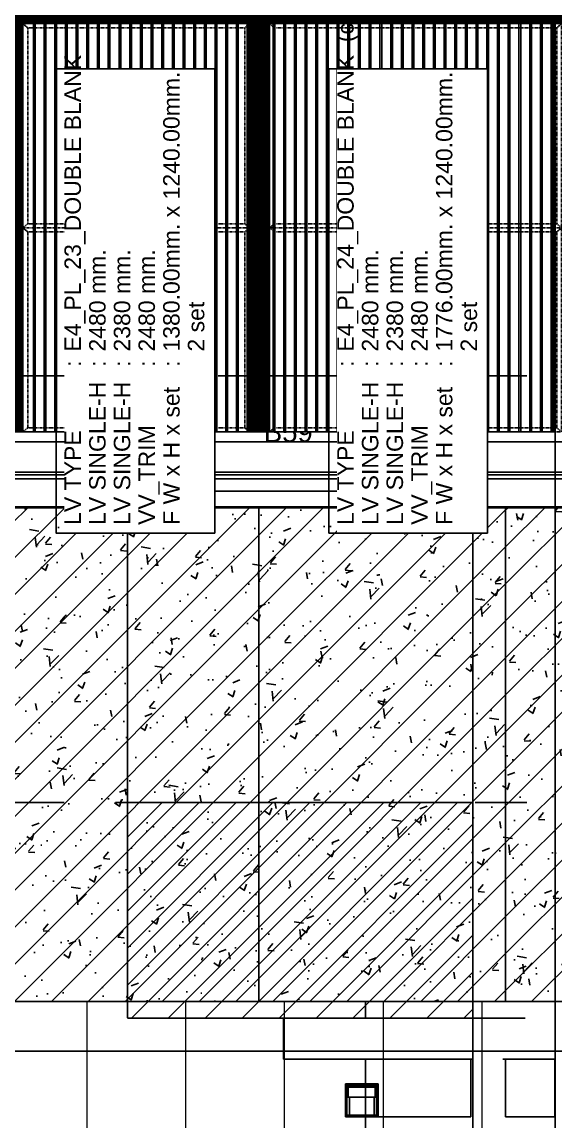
# Model space of a CAD drawing. Header units: millimetres. Extents: x -4391136 to -1798569, y -886572 to -291056.
# Drawn here: x -2358737 to -2355496, y -394265 to -387590 of the extents above; entities that cross this region are included whole.
import ezdxf
from ezdxf.enums import TextEntityAlignment as Align

# ---------------------------------------------------------------- set-up
doc = ezdxf.new("R2010")
doc.units = ezdxf.units.MM
doc.set_wipeout_variables(frame=1)
for name, pattern in [('ACM_Grid2', [9, 6, -1, 1, -1]), ('DPA_Hidden 100', [6, 4, -2]), ('HIDDEN', [0.375, 0.25, -0.125]), ('HIDDEN2', [4.7625, 3.175, -1.5875]), ('TA_GL_005.00000', [13.75, 5, -1.25, 1.25, -1.25, 5]), ('TA_HL_001.00000', [6.5, 3.55, -2.95]), ('Xref-E1-E4$0$E4_Ent2-CRD$0$Dash', [635, 317.5, -317.5])]:
    doc.linetypes.add(name, pattern=pattern)
for name, color, linetype in [('000 - 0_SYM_DWG_GRIDLINE_MAIN_COLOR_251', 7, 'Continuous'), ('000 - CONCRETE_COL_HATCH_', 7, 'Continuous'), ('000 - CONCRETE_EX_BUILDING_MAIN_COLOR_1', 7, 'Continuous'), ('000 - CONCRETE_EX_BUILDING_SUB_COLOR_251', 7, 'Continuous'), ('000 - CONCRETE_PRECAST_MAIN_COLOR_1', 7, 'Continuous'), ('010 - ASPG_EXTR_MAIN_COLOR_2', 7, 'Continuous'), ('010 - ASPG_EXTR_WIPEOUT_', 7, 'Continuous'), ('010 - ASPG_FRAMING_MAIN_COLOR_1', 7, 'Continuous'), ('010 - ASPG_FRAMING_SUB_COLOR_2', 7, 'Continuous'), ('_[-125x65x6x8', 7, 'Continuous'), ('_PLATE-SC', 7, 'Continuous'), ('_SC -100x100x6x8', 7, 'Continuous'), ('_SC-D1', 7, 'Continuous'), ('G-ANNO-HATCH-G251', 7, 'Continuous'), ('Xref-E1-E4$0$E4_Ent2-CRD$0$_Beam', 7, 'Continuous'), ('Xref-E1-E4$0$E4_Ent2-CRD$0$_Col', 7, 'Continuous'), ('Xref-E1-E4$0$E4_Ent2-CRD$0$A-230-M_FLOOR', 7, 'Continuous'), ('Xref-E1-E4$0$E4_Ent2-CRD$0$A-230-MH_FLOOR', 7, 'Xref-E1-E4$0$E4_Ent2-CRD$0$Dash'), ('Xref-E1-E4$0$E4_Ent2-CRD$0$S-280-M_STRUCT_FRAME', 7, 'Continuous')]:
    doc.layers.add(name, color=color, linetype=linetype)
for name, color, linetype, plot in [('000 - ESTIMATE_ASPG_MAIN_COLOR_6', 7, 'Continuous', False), ('000 - ESTIMATE_ASPG_TEXT_COLOR_1', 7, 'Continuous', False), ('000 - ESTIMATE_ASPG_WIPEOUT_', 7, 'Continuous', False), ('000_AREA_ASPG_AREA_HATCH_', 7, 'Continuous', False), ('000_AREA_ASPG_AREA_MAIN_COLOR_1', 7, 'Continuous', False)]:
    doc.layers.add(name, color=color, linetype=linetype, plot=plot)
doc.layers.add('ACM_Line_Grid Line _Existing__Lw2_', color=7, linetype='ACM_Grid2', lineweight=9)
doc.styles.add('_Arial', font='arial.ttf')
doc.styles.add('TA', font='', dxfattribs={"height": 4.5})
doc.styles.add('Xref-E1-E4$0$E4_Ent2-CRD$0$Arial', font='arial.ttf', dxfattribs={"height": 300})
doc.styles.get('TA').set_extended_font_data('Cordia New')
pattern_1 = [(45, (-116385128.08, -24397981.89), (-112.25320151, 112.25320151), [])]
pattern_2 = [(50, (-116385128.08, -24397981.9), (455.4616725, -39.8477138), [47.625, -523.875]), (355, (-116385128.1, -24397981.9), (-88.1085536, 477.6421131), [38.1, -419.1014604]), (100.4514447, (-116385090.12, -24397985.2), (367.3531177, 437.7943798), [40.475022, -445.2256115]), (46.1842, (-116385128.1, -24397854.9), (677.6976022, -105.1058198), [71.4375, -785.8125]), (96.6355576, (-116385071.6, -24397863.65), (593.510335, 618.5653115), [60.712558, -667.8390204]), (351.1841512, (-116385128.1, -24397854.9), (593.510335, 618.5653115), [57.1499177, -628.64933]), (21, (-116385064.58, -24397886.64), (379.0359782, -255.6629955), [47.625, -523.875]), (326, (-116385064.6, -24397886.64), (154.5050709, 460.4699153), [38.1, -419.1]), (71.451445, (-116385033, -24397907.94), (533.5410482, 204.8069222), [40.475022, -445.224844]), (37.5, (-116385128.08, -24397981.89), (7.72150813, 211.38759718), [0, -414.02, 0, -425.45, 0, -420.6875]), (7.5, (-116385128.08, -24397981.89), (167.04915628, 250.45143705), [0, -242.57, 0, -404.495, 0, -160.3375]), (327.5, (-116385269.68, -24397981.89), (338.97648792, -14.32185998), [0, -158.75, 0, -495.3, 0, -657.225]), (317.5, (-116385333.18, -24397981.9), (370.3229535, 63.5662276), [0, -206.375, 0, -328.93, 0, -466.725])]

# ---------------------------------------------------------------- blocks, each defined once
blk = doc.blocks.new('*U2084')
at = {"layer": '000 - 0_SYM_DWG_GRIDLINE_MAIN_COLOR_251', "color": 7, "linetype": 'ByBlock', "ltscale": 5}
blk.add_line((20, 0), (-494.69, 0), dxfattribs=at)
at = {"color": 7, "style": 'TA', "flags": 1}
blk.add_attdef('LOCATION', (6, -6), '', height=4.5, rotation=270, dxfattribs=at)
blk = doc.blocks.new('*U2085')
at = {"layer": '000 - 0_SYM_DWG_GRIDLINE_MAIN_COLOR_251', "color": 7, "linetype": 'ByBlock', "ltscale": 5}
blk.add_line((20, 0), (-494.69, 0), dxfattribs=at)
at = {"color": 7, "style": 'TA', "flags": 1}
blk.add_attdef('LOCATION', (6, -6), '', height=4.5, rotation=270, dxfattribs=at)
blk = doc.blocks.new('W-1-PP17-ENT2_REV00_20260527-170750_ELEVATION_4_DIMS')
at = {"layer": '000 - 0_SYM_DWG_GRIDLINE_MAIN_COLOR_251', "color": 7, "linetype": 'TA_GL_005.00000', "xscale": 50, "yscale": 50, "zscale": 50, "rotation": 180}
for name, p in [('*U2084', (-1000, 106090)), ('*U2085', (-1000, 103500)), ('*U2085', (-1000, 102290))]:
    blk.add_blockref(name, p, dxfattribs=at)
blk = doc.blocks.new('_SC-D1')
at = {"color": 7}
blk.add_line((3, -36), (-3, -36), dxfattribs=at)
for points in [[(-50, 0), (50, 0), (50, -6), (-50, -6)], [(-3, -6), (3, -6), (3, -106), (-3, -106)]]:
    blk.add_lwpolyline(points, close=True, dxfattribs=at)
blk = doc.blocks.new('_PL-01')
at = {"layer": 'G-ANNO-HATCH-G251'}
h = blk.add_hatch(dxfattribs=at)
h.set_pattern_fill('AR-CONC', scale=0.05)
h.set_pattern_definition([(50, (-178564.836, -85577.109), (9.10923345, -0.79695428), [0.9525, -10.4775]), (355, (-178564.836, -85577.109), (-1.76217107, 9.55284226), [0.762, -8.3820292]), (100.4514447, (-178564.077, -85577.176), (7.34706235, 8.7558876), [0.80950044, -8.90451223]), (46.1842, (-178564.836, -85574.569), (13.55395204, -2.1021164), [1.42875, -15.71625]), (96.6355576, (-178563.706, -85574.744), (11.8702067, 12.3713062), [1.2142512, -13.3567804]), (351.184151, (-178564.836, -85574.57), (11.8702067, 12.3713062), [1.1429984, -12.5729866]), (21, (-178563.566, -85575.204), (7.58071956, -5.1132599), [0.9525, -10.4775]), (326, (-178563.566, -85575.204), (3.0901014, 9.2093983), [0.762, -8.382]), (71.451445, (-178562.934, -85575.63), (10.67082096, 4.09613844), [0.80950044, -8.9044969]), (37.5, (-178564.8358, -85577.1093), (0.15443016, 4.227751944), [0, -8.2804, 0, -8.509, 0, -8.41375]), (7.5, (-178564.836, -85577.1093), (3.34098313, 5.00902874), [0, -4.8514, 0, -8.0899, 0, -3.20675]), (327.5, (-178567.668, -85577.1093), (6.77952976, -0.2864372), [0, -3.175, 0, -9.906, 0, -13.1445]), (317.5, (-178568.938, -85577.1093), (7.40645907, 1.27132455), [0, -4.1275, 0, -6.5786, 0, -9.3345])])
h.paths.add_polyline_path([(70, 0), (-70, 0), (-70, -10), (70, -10)])
h = blk.add_hatch(dxfattribs=at)
h.set_pattern_fill('ANSI32', scale=0.5, angle=90)
h.set_pattern_definition([(135, (-178371.5467, -85577.1093), (-3.36759605, -3.36759605), []), (135, (-178371.5467, -85574.8643), (-3.36759605, -3.36759605), [])])
h.paths.add_polyline_path([(70, -10), (-70, -10), (-70, -20), (70, -20)])
at = {"color": 7}
for points in [[(-70, 0), (70, 0), (70, -10), (-70, -10)], [(-70, -10), (70, -10), (70, -20), (-70, -20)]]:
    blk.add_lwpolyline(points, close=True, dxfattribs=at)
at = {"layer": 'ACM_Line_Grid Line _Existing__Lw2_', "color": 7, "lineweight": 20}
blk.add_line((0, 0), (0, -20), dxfattribs=at)
blk = doc.blocks.new('*U1485')
at = {"color": 7, "linetype": 'HIDDEN2', "ltscale": 0.5}
blk.add_line((-6944.3, -26.5), (-8944.3, -26.5), dxfattribs=at)
at = {"color": 7}
blk.add_lwpolyline([(-6944.3, 32.5), (-8944.3, 32.5), (-8944.3, -32.5), (-6944.3, -32.5)], close=True, dxfattribs=at)
blk = doc.blocks.new('*U1474')
at = {"color": 7, "linetype": 'HIDDEN2', "ltscale": 0.5}
blk.add_line((-6944.3, -26.5), (-8944.3, -26.5), dxfattribs=at)
at = {"color": 7}
blk.add_lwpolyline([(-6944.3, 32.5), (-8944.3, 32.5), (-8944.3, -32.5), (-6944.3, -32.5)], close=True, dxfattribs=at)
blk = doc.blocks.new('*U1473')
at = {"color": 7}
for p, q in [((-3, 1660.5), (-63, 1660.5)), ((-57.9, 1655.5), (-50, 1655.5)), ((-50, -194.5), (-50, 1655.5)), ((-50, 1655.5), (50, 1655.5)), ((-24.8, 1632.1), (-24.8, 1618.8)), ((-24.8, 1632.1), (-23.6, 1630.8)), ((-24.8, 1618.8), (-23.6, 1620.1)), ((-22.4, 1632.1), (-23.6, 1630.8)), ((-23.6, 1630.8), (-23.6, 1620.1)), ((-23.6, 1620.1), (-22.4, 1618.8)), ((-22.4, 1632.1), (-21.2, 1630.8)), ((-22.4, 1632.1), (-22.4, 1618.8)), ((-22.4, 1618.8), (-21.2, 1620.1)), ((-20, 1632.1), (-21.2, 1630.8)), ((-21.2, 1630.8), (-21.2, 1620.1)), ((-21.2, 1620.1), (-20, 1618.8)), ((-20, 1632.1), (-18.8, 1630.8)), ((-20, 1632.1), (-20, 1618.8)), ((-20, 1618.8), (-18.8, 1620.2)), ((-17.6, 1636.3), (-18.8, 1635.5)), ((-18.8, 1635.5), (-18.8, 1615.5)), ((-17.6, 1614.7), (-18.8, 1615.5)), ((-17.6, 1636.3), (-11, 1636.3)), ((-17.6, 1629.1), (-11, 1629.1)), ((-17.6, 1621.9), (-11, 1621.9)), ((-17.6, 1614.7), (-11, 1614.7)), ((-11, 1636.3), (-9.8, 1635.5)), ((-11, 1614.7), (-9.8, 1615.5)), ((-9.8, 1639), (-9.8, 1612)), ((-9.8, 1639), (-8, 1639)), ((-9.8, 1612), (-8, 1612)), ((-8, 1639), (-8, 1612)), ((-3, 1655.5), (-3, 1660.5)), ((4, 1612), (4, 1639)), ((5.8, 1639), (4, 1639)), ((5.8, 1612), (4, 1612)), ((5.8, 1612), (5.8, 1639)), ((7, 1636.3), (5.8, 1635.5)), ((7, 1614.7), (5.8, 1615.5)), ((13.6, 1636.3), (7, 1636.3)), ((13.6, 1629.1), (7, 1629.1)), ((13.6, 1621.9), (7, 1621.9)), ((13.6, 1614.7), (7, 1614.7)), ((13.6, 1636.3), (14.8, 1635.5)), ((13.6, 1614.7), (14.8, 1615.5)), ((14.8, 1615.5), (14.8, 1635.5)), ((22.6, 1636.3), (16, 1636.3)), ((22.6, 1629.1), (16, 1629.1)), ((22.6, 1621.9), (16, 1621.9)), ((22.6, 1614.7), (16, 1614.7)), ((22.6, 1636.3), (23.8, 1635.5)), ((22.6, 1614.7), (23.8, 1615.5)), ((23.8, 1615.5), (23.8, 1635.5)), ((25, 1632.1), (23.8, 1630.8)), ((25, 1618.8), (23.8, 1620.2)), ((26.2, 1630.8), (25, 1632.1)), ((25, 1618.8), (25, 1632.1)), ((25, 1618.8), (26.2, 1620.2)), ((27.4, 1632.1), (26.2, 1630.8)), ((26.2, 1620.2), (26.2, 1630.8)), ((27.4, 1618.8), (26.2, 1620.2)), ((28.6, 1630.8), (27.4, 1632.1)), ((27.4, 1618.8), (27.4, 1632.1)), ((27.4, 1618.8), (28.6, 1620.2)), ((29.8, 1632.1), (28.6, 1630.8)), ((28.6, 1630.8), (28.6, 1620.2)), ((29.8, 1618.8), (28.6, 1620.2)), ((29.8, 1618.8), (29.8, 1632.1)), ((50, 1655.5), (50, -194.5)), ((-3, -199.5), (-63, -199.5)), ((-57.9, -194.5), (-50, -194.5)), ((-50, -194.5), (50, -194.5)), ((-24.8, -171.2), (-24.8, -157.9)), ((-24.8, -157.9), (-23.6, -159.2)), ((-24.8, -171.2), (-23.6, -169.8)), ((-23.6, -159.2), (-22.4, -157.9)), ((-23.6, -169.8), (-23.6, -159.2)), ((-22.4, -171.2), (-23.6, -169.8)), ((-22.4, -157.9), (-21.2, -159.2)), ((-22.4, -171.2), (-22.4, -157.9)), ((-22.4, -171.2), (-21.2, -169.8)), ((-21.2, -159.2), (-20, -157.9)), ((-21.2, -169.8), (-21.2, -159.2)), ((-20, -171.2), (-21.2, -169.8)), ((-20, -157.9), (-18.8, -159.2)), ((-20, -171.2), (-20, -157.9)), ((-20, -171.2), (-18.8, -169.8)), ((-17.6, -153.7), (-18.8, -154.5)), ((-18.8, -174.5), (-18.8, -154.5)), ((-17.6, -175.3), (-18.8, -174.5)), ((-17.6, -153.7), (-11, -153.7)), ((-17.6, -160.9), (-11, -160.9)), ((-17.6, -168.1), (-11, -168.1)), ((-17.6, -175.3), (-11, -175.3)), ((-11, -153.7), (-9.8, -154.5)), ((-11, -175.3), (-9.8, -174.5)), ((-9.8, -178), (-9.8, -151)), ((-9.8, -151), (-8, -151)), ((-9.8, -178), (-8, -178)), ((-8, -178), (-8, -151)), ((-3, -194.5), (-3, -199.5)), ((4, -151), (4, -178)), ((5.8, -151), (4, -151)), ((5.8, -178), (4, -178)), ((5.8, -151), (5.8, -178)), ((7, -153.7), (5.8, -154.5)), ((7, -175.3), (5.8, -174.5)), ((13.6, -153.7), (7, -153.7)), ((13.6, -160.9), (7, -160.9)), ((13.6, -168.1), (7, -168.1)), ((13.6, -175.3), (7, -175.3)), ((13.6, -153.7), (14.8, -154.5)), ((13.6, -175.3), (14.8, -174.5)), ((14.8, -154.5), (14.8, -174.5)), ((22.6, -153.7), (16, -153.7)), ((22.6, -160.9), (16, -160.9)), ((22.6, -168.1), (16, -168.1)), ((22.6, -175.3), (16, -175.3)), ((22.6, -153.7), (23.8, -154.5)), ((22.6, -175.3), (23.8, -174.5)), ((23.8, -154.5), (23.8, -174.5)), ((25, -157.9), (23.8, -159.2)), ((25, -171.2), (23.8, -169.8)), ((25, -157.9), (26.2, -159.2)), ((25, -157.9), (25, -171.2)), ((26.2, -169.9), (25, -171.2)), ((27.4, -157.9), (26.2, -159.2)), ((26.2, -159.2), (26.2, -169.9)), ((27.4, -171.2), (26.2, -169.9)), ((27.4, -157.9), (28.6, -159.2)), ((27.4, -157.9), (27.4, -171.2)), ((28.6, -169.9), (27.4, -171.2)), ((29.8, -157.9), (28.6, -159.2)), ((28.6, -169.9), (28.6, -159.2)), ((29.8, -171.2), (28.6, -169.9)), ((29.8, -157.9), (29.8, -171.2))]:
    blk.add_line(p, q, dxfattribs=at)
at = {"color": 7, "linetype": 'HIDDEN'}
for p, q in [((-8, 1650.5), (-8, 1605.6)), ((-3, 1655.5), (-3, -194.5)), ((3, -194.5), (3, 1655.5)), ((-8, -189.5), (-8, -144.7))]:
    blk.add_line(p, q, dxfattribs=at)
at = {"color": 7}
for points in [[(-17.6, 1636.3, 0.325), (-17.6, 1629.1, 0.325), (-17.6, 1621.9, 0.325), (-17.6, 1614.7, 0.325)], [(-11, 1636.3, -0.325), (-11, 1629.1, -0.325), (-11, 1621.9, -0.325), (-11, 1614.7, -0.325)], [(7, 1614.7, -0.325), (7, 1621.9, -0.325), (7, 1629.1, -0.325), (7, 1636.3, -0.325)], [(13.6, 1614.7, 0.325), (13.6, 1621.9, 0.325), (13.6, 1629.1, 0.325), (13.6, 1636.3, 0.325)], [(22.6, 1614.7, 0.325), (22.6, 1621.9, 0.325), (22.6, 1629.1, 0.325), (22.6, 1636.3, 0.325)], [(-17.6, -175.3, -0.325), (-17.6, -168.1, -0.325), (-17.6, -160.9, -0.325), (-17.6, -153.7, -0.325)], [(-11, -175.3, 0.325), (-11, -168.1, 0.325), (-11, -160.9, 0.325), (-11, -153.7, 0.325)], [(7, -153.7, 0.325), (7, -160.9, 0.325), (7, -168.1, 0.325), (7, -175.3, 0.325)], [(13.6, -153.7, -0.325), (13.6, -160.9, -0.325), (13.6, -168.1, -0.325), (13.6, -175.3, -0.325)], [(22.6, -153.7, -0.325), (22.6, -160.9, -0.325), (22.6, -168.1, -0.325), (22.6, -175.3, -0.325)]]:
    blk.add_lwpolyline(points, format="xyb", dxfattribs=at)
for points in [[(16, 1636.3, 0.325), (16, 1629.1, 0.325), (16, 1621.9, 0.325), (16, 1614.7), (14.8, 1615.5), (14.8, 1635.5)], [(16, -175.3, -0.325), (16, -168.1, -0.325), (16, -160.9, -0.325), (16, -153.7), (14.8, -154.5), (14.8, -174.5)]]:
    blk.add_lwpolyline(points, format="xyb", close=True, dxfattribs=at)
for centre, radius, start, end in [((-57.2, 1661.4), 5.91, 188.47924, 263.15021), ((-18.3, 1625.5), 9.29, 134.32225, 225.67775), ((71.5, 1621.4), 47.7, 178.49035, 181.50965), ((23.3, 1625.5), 9.29, 314.32225, 45.67775), ((-57.2, -200.4), 5.91, 96.84979, 171.52076), ((-18.3, -164.5), 9.29, 134.32225, 225.67775), ((71.5, -160.5), 47.7, 178.49035, 181.50965), ((23.3, -164.5), 9.29, 314.32225, 45.67775)]:
    blk.add_arc(centre, radius, start, end, dxfattribs=at)
at = {"color": 7, "linetype": 'HIDDEN'}
for centre, radius, start, end in [((-13, 1650.5), 5, 0, 90), ((-2.1, 1606.3), 5.91, 186.84979, 261.52076), ((-13, -189.5), 5, 270, 0), ((-2.1, -145.4), 5.91, 98.47924, 173.15021)]:
    blk.add_arc(centre, radius, start, end, dxfattribs=at)
at = {"layer": 'Defpoints', "color": 7}
blk.add_line((0, 1660.5), (0, -199.5), dxfattribs=at)
blk = doc.blocks.new('*U1486')
at = {"color": 7}
for p, q in [((-3, 1660.5), (-63, 1660.5)), ((-57.9, 1655.5), (-50, 1655.5)), ((-50, -194.5), (-50, 1655.5)), ((-50, 1655.5), (50, 1655.5)), ((-24.8, 1632.1), (-24.8, 1618.8)), ((-24.8, 1632.1), (-23.6, 1630.8)), ((-24.8, 1618.8), (-23.6, 1620.1)), ((-22.4, 1632.1), (-23.6, 1630.8)), ((-23.6, 1630.8), (-23.6, 1620.1)), ((-23.6, 1620.1), (-22.4, 1618.8)), ((-22.4, 1632.1), (-21.2, 1630.8)), ((-22.4, 1632.1), (-22.4, 1618.8)), ((-22.4, 1618.8), (-21.2, 1620.1)), ((-20, 1632.1), (-21.2, 1630.8)), ((-21.2, 1630.8), (-21.2, 1620.1)), ((-21.2, 1620.1), (-20, 1618.8)), ((-20, 1632.1), (-18.8, 1630.8)), ((-20, 1632.1), (-20, 1618.8)), ((-20, 1618.8), (-18.8, 1620.2)), ((-17.6, 1636.3), (-18.8, 1635.5)), ((-18.8, 1635.5), (-18.8, 1615.5)), ((-17.6, 1614.7), (-18.8, 1615.5)), ((-17.6, 1636.3), (-11, 1636.3)), ((-17.6, 1629.1), (-11, 1629.1)), ((-17.6, 1621.9), (-11, 1621.9)), ((-17.6, 1614.7), (-11, 1614.7)), ((-11, 1636.3), (-9.8, 1635.5)), ((-11, 1614.7), (-9.8, 1615.5)), ((-9.8, 1639), (-9.8, 1612)), ((-9.8, 1639), (-8, 1639)), ((-9.8, 1612), (-8, 1612)), ((-8, 1639), (-8, 1612)), ((-3, 1655.5), (-3, 1660.5)), ((4, 1612), (4, 1639)), ((5.8, 1639), (4, 1639)), ((5.8, 1612), (4, 1612)), ((5.8, 1612), (5.8, 1639)), ((7, 1636.3), (5.8, 1635.5)), ((7, 1614.7), (5.8, 1615.5)), ((13.6, 1636.3), (7, 1636.3)), ((13.6, 1629.1), (7, 1629.1)), ((13.6, 1621.9), (7, 1621.9)), ((13.6, 1614.7), (7, 1614.7)), ((13.6, 1636.3), (14.8, 1635.5)), ((13.6, 1614.7), (14.8, 1615.5)), ((14.8, 1615.5), (14.8, 1635.5)), ((22.6, 1636.3), (16, 1636.3)), ((22.6, 1629.1), (16, 1629.1)), ((22.6, 1621.9), (16, 1621.9)), ((22.6, 1614.7), (16, 1614.7)), ((22.6, 1636.3), (23.8, 1635.5)), ((22.6, 1614.7), (23.8, 1615.5)), ((23.8, 1615.5), (23.8, 1635.5)), ((25, 1632.1), (23.8, 1630.8)), ((25, 1618.8), (23.8, 1620.2)), ((26.2, 1630.8), (25, 1632.1)), ((25, 1618.8), (25, 1632.1)), ((25, 1618.8), (26.2, 1620.2)), ((27.4, 1632.1), (26.2, 1630.8)), ((26.2, 1620.2), (26.2, 1630.8)), ((27.4, 1618.8), (26.2, 1620.2)), ((28.6, 1630.8), (27.4, 1632.1)), ((27.4, 1618.8), (27.4, 1632.1)), ((27.4, 1618.8), (28.6, 1620.2)), ((29.8, 1632.1), (28.6, 1630.8)), ((28.6, 1630.8), (28.6, 1620.2)), ((29.8, 1618.8), (28.6, 1620.2)), ((29.8, 1618.8), (29.8, 1632.1)), ((50, 1655.5), (50, -194.5)), ((-3, -199.5), (-63, -199.5)), ((-57.9, -194.5), (-50, -194.5)), ((-50, -194.5), (50, -194.5)), ((-24.8, -171.2), (-24.8, -157.9)), ((-24.8, -157.9), (-23.6, -159.2)), ((-24.8, -171.2), (-23.6, -169.8)), ((-23.6, -159.2), (-22.4, -157.9)), ((-23.6, -169.8), (-23.6, -159.2)), ((-22.4, -171.2), (-23.6, -169.8)), ((-22.4, -157.9), (-21.2, -159.2)), ((-22.4, -171.2), (-22.4, -157.9)), ((-22.4, -171.2), (-21.2, -169.8)), ((-21.2, -159.2), (-20, -157.9)), ((-21.2, -169.8), (-21.2, -159.2)), ((-20, -171.2), (-21.2, -169.8)), ((-20, -157.9), (-18.8, -159.2)), ((-20, -171.2), (-20, -157.9)), ((-20, -171.2), (-18.8, -169.8)), ((-17.6, -153.7), (-18.8, -154.5)), ((-18.8, -174.5), (-18.8, -154.5)), ((-17.6, -175.3), (-18.8, -174.5)), ((-17.6, -153.7), (-11, -153.7)), ((-17.6, -160.9), (-11, -160.9)), ((-17.6, -168.1), (-11, -168.1)), ((-17.6, -175.3), (-11, -175.3)), ((-11, -153.7), (-9.8, -154.5)), ((-11, -175.3), (-9.8, -174.5)), ((-9.8, -178), (-9.8, -151)), ((-9.8, -151), (-8, -151)), ((-9.8, -178), (-8, -178)), ((-8, -178), (-8, -151)), ((-3, -194.5), (-3, -199.5)), ((4, -151), (4, -178)), ((5.8, -151), (4, -151)), ((5.8, -178), (4, -178)), ((5.8, -151), (5.8, -178)), ((7, -153.7), (5.8, -154.5)), ((7, -175.3), (5.8, -174.5)), ((13.6, -153.7), (7, -153.7)), ((13.6, -160.9), (7, -160.9)), ((13.6, -168.1), (7, -168.1)), ((13.6, -175.3), (7, -175.3)), ((13.6, -153.7), (14.8, -154.5)), ((13.6, -175.3), (14.8, -174.5)), ((14.8, -154.5), (14.8, -174.5)), ((22.6, -153.7), (16, -153.7)), ((22.6, -160.9), (16, -160.9)), ((22.6, -168.1), (16, -168.1)), ((22.6, -175.3), (16, -175.3)), ((22.6, -153.7), (23.8, -154.5)), ((22.6, -175.3), (23.8, -174.5)), ((23.8, -154.5), (23.8, -174.5)), ((25, -157.9), (23.8, -159.2)), ((25, -171.2), (23.8, -169.8)), ((25, -157.9), (26.2, -159.2)), ((25, -157.9), (25, -171.2)), ((26.2, -169.9), (25, -171.2)), ((27.4, -157.9), (26.2, -159.2)), ((26.2, -159.2), (26.2, -169.9)), ((27.4, -171.2), (26.2, -169.9)), ((27.4, -157.9), (28.6, -159.2)), ((27.4, -157.9), (27.4, -171.2)), ((28.6, -169.9), (27.4, -171.2)), ((29.8, -157.9), (28.6, -159.2)), ((28.6, -169.9), (28.6, -159.2)), ((29.8, -171.2), (28.6, -169.9)), ((29.8, -157.9), (29.8, -171.2))]:
    blk.add_line(p, q, dxfattribs=at)
at = {"color": 7, "linetype": 'HIDDEN'}
for p, q in [((-8, 1650.5), (-8, 1605.6)), ((-3, 1655.5), (-3, -194.5)), ((3, -194.5), (3, 1655.5)), ((-8, -189.5), (-8, -144.7))]:
    blk.add_line(p, q, dxfattribs=at)
at = {"color": 7}
for points in [[(-17.6, 1636.3, 0.325), (-17.6, 1629.1, 0.325), (-17.6, 1621.9, 0.325), (-17.6, 1614.7, 0.325)], [(-11, 1636.3, -0.325), (-11, 1629.1, -0.325), (-11, 1621.9, -0.325), (-11, 1614.7, -0.325)], [(7, 1614.7, -0.325), (7, 1621.9, -0.325), (7, 1629.1, -0.325), (7, 1636.3, -0.325)], [(13.6, 1614.7, 0.325), (13.6, 1621.9, 0.325), (13.6, 1629.1, 0.325), (13.6, 1636.3, 0.325)], [(22.6, 1614.7, 0.325), (22.6, 1621.9, 0.325), (22.6, 1629.1, 0.325), (22.6, 1636.3, 0.325)], [(-17.6, -175.3, -0.325), (-17.6, -168.1, -0.325), (-17.6, -160.9, -0.325), (-17.6, -153.7, -0.325)], [(-11, -175.3, 0.325), (-11, -168.1, 0.325), (-11, -160.9, 0.325), (-11, -153.7, 0.325)], [(7, -153.7, 0.325), (7, -160.9, 0.325), (7, -168.1, 0.325), (7, -175.3, 0.325)], [(13.6, -153.7, -0.325), (13.6, -160.9, -0.325), (13.6, -168.1, -0.325), (13.6, -175.3, -0.325)], [(22.6, -153.7, -0.325), (22.6, -160.9, -0.325), (22.6, -168.1, -0.325), (22.6, -175.3, -0.325)]]:
    blk.add_lwpolyline(points, format="xyb", dxfattribs=at)
for points in [[(16, 1636.3, 0.325), (16, 1629.1, 0.325), (16, 1621.9, 0.325), (16, 1614.7), (14.8, 1615.5), (14.8, 1635.5)], [(16, -175.3, -0.325), (16, -168.1, -0.325), (16, -160.9, -0.325), (16, -153.7), (14.8, -154.5), (14.8, -174.5)]]:
    blk.add_lwpolyline(points, format="xyb", close=True, dxfattribs=at)
for centre, radius, start, end in [((-57.2, 1661.4), 5.91, 188.47924, 263.15021), ((-18.3, 1625.5), 9.29, 134.32225, 225.67775), ((71.5, 1621.4), 47.7, 178.49035, 181.50965), ((23.3, 1625.5), 9.29, 314.32225, 45.67775), ((-57.2, -200.4), 5.91, 96.84979, 171.52076), ((-18.3, -164.5), 9.29, 134.32225, 225.67775), ((71.5, -160.5), 47.7, 178.49035, 181.50965), ((23.3, -164.5), 9.29, 314.32225, 45.67775)]:
    blk.add_arc(centre, radius, start, end, dxfattribs=at)
at = {"color": 7, "linetype": 'HIDDEN'}
for centre, radius, start, end in [((-13, 1650.5), 5, 0, 90), ((-2.1, 1606.3), 5.91, 186.84979, 261.52076), ((-13, -189.5), 5, 270, 0), ((-2.1, -145.4), 5.91, 98.47924, 173.15021)]:
    blk.add_arc(centre, radius, start, end, dxfattribs=at)
at = {"layer": 'Defpoints', "color": 7}
blk.add_line((0, 1660.5), (0, -199.5), dxfattribs=at)
blk = doc.blocks.new('W-1-PP17-ENT2_REV00_20260527-170750_ELEVATION_4_ST')
at = {"layer": '000 - CONCRETE_EX_BUILDING_SUB_COLOR_251', "lineweight": -3}
h = blk.add_hatch(dxfattribs=at)
h.set_pattern_fill('ANSI31', scale=50, style=0)
h.paths.add_polyline_path([(17135, 102190), (19235, 102190), (19235, 103500), (17135, 103500)])
at = {"layer": '000 - CONCRETE_EX_BUILDING_MAIN_COLOR_1', "color": 7, "linetype": 'HIDDEN2', "lineweight": -3}
for p, q in [((19235, 103500), (17135, 103500)), ((17135, 103500), (17135, 102190)), ((19235, 102190), (19235, 103500)), ((18583.4, 102290), (-970, 102290)), ((18583.4, 102190), (18583.4, 102290)), ((17135, 102190), (19235, 102190)), ((18083.4, 101940), (18083.4, 102190)), ((18583.4, 100790), (18583.4, 101940))]:
    blk.add_line(p, q, dxfattribs=at)
at = {"layer": 'Defpoints', "color": 7}
blk.add_line((16434.5, 102290), (20934.5, 102290), dxfattribs=at)
for points in [[(20934.5, 105290), (16434.5, 105290), (16434.5, 102290)], [(17934.5, 102290), (17934.5, 105290)], [(19434.5, 102290), (19434.5, 105290)]]:
    blk.add_lwpolyline(points, dxfattribs=at)
at = {"layer": 'Xref-E1-E4$0$E4_Ent2-CRD$0$_Beam', "color": 7, "linetype": 'HIDDEN2', "lineweight": -3}
for p, q in [((17135, 107990), (19235, 107990)), ((17135, 106090), (19235, 106090)), ((17135, 105390), (19235, 105390))]:
    blk.add_line(p, q, dxfattribs=at)
at = {"layer": 'Xref-E1-E4$0$E4_Ent2-CRD$0$_Col', "color": 7, "linetype": 'HIDDEN2', "lineweight": -3}
blk.add_lwpolyline([(17135, 102290), (16435, 102290), (16435, 114090), (17135, 114090)], close=True, dxfattribs=at)
blk.add_lwpolyline([(19235, 100790), (19235, 114090), (19735, 114090), (19735, 100790)], dxfattribs=at)
at = {"layer": 'Xref-E1-E4$0$E4_Ent2-CRD$0$A-230-M_FLOOR', "color": 7, "lineweight": -3}
for p, q in [((19235, 101940), (19235, 102190)), ((19235, 102190), (19235, 102190)), ((19235, 101940), (18083.4, 101940))]:
    blk.add_line(p, q, dxfattribs=at)
at = {"layer": 'Xref-E1-E4$0$E4_Ent2-CRD$0$A-230-MH_FLOOR', "color": 7, "lineweight": -3}
for p, q in [((19235, 102190), (19735, 102190)), ((19735, 101940), (19235, 101940))]:
    blk.add_line(p, q, dxfattribs=at)
at = {"layer": 'Xref-E1-E4$0$E4_Ent2-CRD$0$S-280-M_STRUCT_FRAME', "color": 7, "lineweight": -3}
for p, q in [((19222.3, 101940), (18583.4, 101940)), ((18583.4, 101940), (18583.4, 101590)), ((19222.3, 101940), (19222.3, 101590)), ((19725, 101940), (19434.5, 101940)), ((19434.5, 101940), (19434.5, 101590)), ((19734.5, 101940), (19725, 101940)), ((19734.5, 101590), (19734.5, 101940)), ((18583.4, 101590), (19222.3, 101590)), ((19434.5, 101590), (19734.5, 101590))]:
    blk.add_line(p, q, dxfattribs=at)
at = {"layer": '_[-125x65x6x8', "color": 7}
for name, p in [('*U1485', (26129.3, 107590)), ('*U1474', (26129.3, 106390))]:
    blk.add_blockref(name, p, dxfattribs=at)
at = {"layer": '_PLATE-SC', "color": 7}
for p in [(17435, 107990), (18935, 107990)]:
    blk.add_blockref('_PL-01', p, dxfattribs=at)
at = {"layer": '_PLATE-SC', "color": 7, "xscale": -1, "rotation": 180}
for p in [(17435, 106090), (18935, 106090)]:
    blk.add_blockref('_PL-01', p, dxfattribs=at)
at = {"layer": '_SC -100x100x6x8', "color": 7}
for name, p in [('*U1473', (17435, 106309.5)), ('*U1486', (18935, 106309.5))]:
    blk.add_blockref(name, p, dxfattribs=at)
at = {"layer": '_SC-D1', "color": 7}
for p in [(17435, 107557.5), (18935, 107557.5), (17435, 106357.5), (18935, 106357.5)]:
    blk.add_blockref('_SC-D1', p, dxfattribs=at)
at = {"layer": 'Defpoints', "color": 7, "lineweight": -3, "style": 'Xref-E1-E4$0$E4_Ent2-CRD$0$Arial'}
blk.add_text('B59', height=120, dxfattribs=at).set_placement((18113.2, 105748.8), align=Align.MIDDLE_CENTER)
blk = doc.blocks.new('DPA_LIGHTING_WALL MOUNT_WLL711 1 - 10W LED_use_-V132-ENTRANCE 2 - ENLARGE ELEVATION 4')
at = {"layer": '000 - CONCRETE_EX_BUILDING_MAIN_COLOR_1', "color": 7}
for p, q in [((497308.9, 101790), (497108.9, 101790)), ((497108.9, 101790), (497108.9, 101590)), ((497109.9, 101789), (497126.1, 101771)), ((497109.9, 101789), (497307.9, 101789)), ((497109.9, 101591), (497109.9, 101789)), ((497118.9, 101780), (497298.9, 101780)), ((497118.9, 101780), (497118.9, 101600)), ((497291.1, 101771), (497126.1, 101771)), ((497126.1, 101771), (497126.1, 101709.4)), ((497291.1, 101771), (497307.9, 101789)), ((497291.1, 101709.4), (497291.1, 101771)), ((497298.9, 101600), (497298.9, 101780)), ((497307.9, 101789), (497307.9, 101591)), ((497308.9, 101590), (497308.9, 101790)), ((497118.9, 101709.4), (497298.9, 101709.4)), ((497134.6, 101709.4), (497134.6, 101600)), ((497284.4, 101600), (497284.4, 101709.4)), ((497108.9, 101590), (497118.9, 101600)), ((497118.9, 101600), (497298.9, 101600)), ((497308.9, 101590), (497298.9, 101600)), ((497108.9, 101590), (497308.9, 101590)), ((497307.9, 101591), (497109.9, 101591))]:
    blk.add_line(p, q, dxfattribs=at)
blk = doc.blocks.new('W-1-PP17-ENT2_REV00_20260527-170750_ELEVATION_4_EX')
at = {"layer": '000 - CONCRETE_EX_BUILDING_MAIN_COLOR_1', "lineweight": 9}
h = blk.add_hatch(dxfattribs=at)
h.set_pattern_fill('FP_4', style=0, pattern_type=2)
h.set_pattern_definition([(90, (22460, 102290), (-600, 4e-14), [])])
h.paths.add_polyline_path([(-970, 101990), (22325, 101990), (22325, 102290), (-970, 102290), (-970, 102190)])
h = blk.add_hatch(dxfattribs=at)
h.set_pattern_fill('FP_1', style=0, pattern_type=2)
h.set_pattern_definition([(90, (22460, 100750), (-600, 4e-14), [])])
h.paths.add_polyline_path([(13740.5, 101090), (14583.7, 101090), (14583.7, 101095), (15179.6, 101095), (15179.6, 101090), (15183.2, 101090), (15183.2, 101095), (15779.1, 101095), (15779.4, 101090), (15782.6, 101090), (15782.6, 101095), (16378.5, 101095), (16378.5, 101090), (16382, 101090), (16382, 101095), (16977.9, 101095), (16977.9, 101090), (16981.4, 101090), (16981.4, 101095), (17577.3, 101095), (17577.3, 101090), (17580.8, 101090), (17580.8, 101095), (18176.7, 101095), (18176.7, 101090), (18180.3, 101090), (18180.3, 101095), (18776.2, 101095), (18776.2, 101090), (18779.7, 101090), (18779.7, 101095), (19375.6, 101095), (19375.6, 101090), (19379.1, 101090), (19379.1, 101095), (19975, 101095), (19975, 101090), (19978.5, 101090), (19978.5, 101095), (20574.4, 101095), (20574.4, 101090), (20578, 101090), (20578, 101095), (21173.9, 101095), (21173.9, 101090), (21177.4, 101090), (21177.4, 101095), (21773.3, 101095), (21773.3, 101090), (21776.8, 101090), (21776.8, 101095), (22325, 101095), (22325, 101340), (-1120, 101340), (-1120, 101245), (-1012.9, 101245), (-1012.9, 101240), (-1011.5, 101240), (-1011.5, 101245), (-413.2, 101245), (-413.2, 101240), (-411.7, 101240), (-411.7, 101245), (186.6, 101245), (186.6, 101240), (200, 101240), (13463, 101090), (13706.8, 101090)])
h.paths.add_polyline_path([(10171.2, 101350), (22325, 101350), (22325, 101990), (-1120, 101990), (-1120, 101350), (10049.3, 101350)])
at = {"layer": '000 - CONCRETE_EX_BUILDING_MAIN_COLOR_1', "color": 7}
for p, q in [((10434.5, 105690), (23159.2, 105690)), ((19861.8, 105690), (11934.5, 105690)), ((11934.5, 105690), (23134.5, 105690)), ((23159.2, 105506.4), (10434.5, 105506.4)), ((23584.5, 105490), (10434.5, 105490)), ((23334.5, 105465), (10434.5, 105465)), ((23584.5, 105465), (10434.5, 105465)), ((23384.5, 105296), (10434.5, 105296)), ((23334.5, 105296), (10434.5, 105296)), ((23084.5, 105290), (10434.5, 105290)), ((23384.5, 105290), (10434.5, 105290)), ((22325, 102290), (-970, 102290)), ((13384.7, 102290), (20374.5, 102290)), ((22325, 101990), (-1120, 101990)), ((-970, 101990), (22325, 101990)), ((-970, 101990), (22325, 101990))]:
    blk.add_line(p, q, dxfattribs=at)
at = {"layer": '000 - CONCRETE_EX_BUILDING_MAIN_COLOR_1', "color": 7, "linetype": 'DPA_Hidden 100'}
blk.add_line((10434.5, 105690), (19734.5, 105690), dxfattribs=at)
at = {"layer": '000 - CONCRETE_EX_BUILDING_MAIN_COLOR_1', "color": 7}
blk.add_blockref('DPA_LIGHTING_WALL MOUNT_WLL711 1 - 10W LED_use_-V132-ENTRANCE 2 - ENLARGE ELEVATION 4', (-478648.9, 0), dxfattribs=at)
blk = doc.blocks.new('W-1-PP17-ENT2_REV00_20260527-170750_ELEVATION_4_PRECAST')
at = {"layer": '000 - CONCRETE_COL_HATCH_'}
h = blk.add_hatch(dxfattribs=at)
h.set_pattern_fill('ANSI31')
h.set_pattern_definition(pattern_1)
h.paths.add_polyline_path([(19104.5, 3000), (17604.5, 3000), (17604.5, 0), (19104.5, 0)])
h = blk.add_hatch(dxfattribs=at)
h.set_pattern_fill('AR-CONC', scale=0.05)
h.set_pattern_definition(pattern_2)
h.paths.add_polyline_path([(19104.5, 3000), (17604.5, 3000), (17604.5, 0), (19104.5, 0)])
h = blk.add_hatch(dxfattribs=at)
h.set_pattern_fill('ANSI31')
h.set_pattern_definition(pattern_1)
h.paths.add_polyline_path([(20604.5, 3000), (19104.5, 3000), (19104.5, 0), (20604.5, 0)])
h = blk.add_hatch(dxfattribs=at)
h.set_pattern_fill('AR-CONC', scale=0.05)
h.set_pattern_definition(pattern_2)
h.paths.add_polyline_path([(20604.5, 3000), (19104.5, 3000), (19104.5, 0), (20604.5, 0)])
h = blk.add_hatch(dxfattribs=at)
h.set_pattern_fill('ANSI31')
h.set_pattern_definition(pattern_1)
h.paths.add_polyline_path([(22104.5, 3000), (20604.5, 3000), (20604.5, 0), (22104.5, 0)])
h = blk.add_hatch(dxfattribs=at)
h.set_pattern_fill('AR-CONC', scale=0.05)
h.set_pattern_definition(pattern_2)
h.paths.add_polyline_path([(22104.5, 3000), (20604.5, 3000), (20604.5, 0), (22104.5, 0)])
at = {"layer": '000 - CONCRETE_PRECAST_MAIN_COLOR_1', "color": 7}
for points in [[(19104.5, 3000), (17604.5, 3000), (17604.5, 0), (19104.5, 0)], [(20604.5, 3000), (19104.5, 3000), (19104.5, 0), (20604.5, 0)], [(22104.5, 3000), (20604.5, 3000), (20604.5, 0), (22104.5, 0)]]:
    blk.add_lwpolyline(points, close=True, dxfattribs=at)
blk = doc.blocks.new('*U2039')
at = {"color": 7}
blk.add_wipeout([(50, 0), (1788, 0), (1788, 2480), (50, 2480)], dxfattribs=at).dxf.layer = '010 - ASPG_EXTR_WIPEOUT_'
at = {"layer": '010 - ASPG_EXTR_MAIN_COLOR_2', "color": 7}
for points in [[(146.6, 0), (156.8, 0), (156.8, 2480), (146.6, 2480)], [(211.6, 0), (221.8, 0), (221.8, 2480), (211.6, 2480)], [(276.6, 0), (286.8, 0), (286.8, 2480), (276.6, 2480)], [(341.6, 0), (351.8, 0), (351.8, 2480), (341.6, 2480)], [(406.6, 0), (416.8, 0), (416.8, 2480), (406.6, 2480)], [(471.6, 0), (481.8, 0), (481.8, 2480), (471.6, 2480)], [(536.6, 0), (546.8, 0), (546.8, 2480), (536.6, 2480)], [(601.6, 0), (611.8, 0), (611.8, 2480), (601.6, 2480)], [(666.6, 0), (676.8, 0), (676.8, 2480), (666.6, 2480)], [(731.6, 0), (741.8, 0), (741.8, 2480), (731.6, 2480)], [(796.6, 0), (806.8, 0), (806.8, 2480), (796.6, 2480)], [(861.6, 0), (871.8, 0), (871.8, 2480), (861.6, 2480)], [(926.6, 0), (936.8, 0), (936.8, 2480), (926.6, 2480)], [(991.6, 0), (1001.8, 0), (1001.8, 2480), (991.6, 2480)], [(1056.6, 0), (1066.8, 0), (1066.8, 2480), (1056.6, 2480)], [(1121.6, 0), (1131.8, 0), (1131.8, 2480), (1121.6, 2480)], [(1186.6, 0), (1196.8, 0), (1196.8, 2480), (1186.6, 2480)], [(1251.6, 0), (1261.8, 0), (1261.8, 2480), (1251.6, 2480)], [(1316.6, 0), (1326.8, 0), (1326.8, 2480), (1316.6, 2480)], [(1381.6, 0), (1391.8, 0), (1391.8, 2480), (1381.6, 2480)], [(1446.6, 0), (1456.8, 0), (1456.8, 2480), (1446.6, 2480)], [(1511.6, 0), (1521.8, 0), (1521.8, 2480), (1511.6, 2480)], [(1576.6, 0), (1586.8, 0), (1586.8, 2480), (1576.6, 2480)], [(1641.6, 0), (1651.8, 0), (1651.8, 2480), (1641.6, 2480)], [(1706.6, 0), (1716.8, 0), (1716.8, 2480), (1706.6, 2480)], [(1771.6, 0), (1781.8, 0), (1781.8, 2480), (1771.6, 2480)]]:
    blk.add_lwpolyline(points, close=True, dxfattribs=at)
at = {"layer": '010 - ASPG_FRAMING_SUB_COLOR_2', "color": 7}
blk.add_lwpolyline([(50, 0), (1788, 0), (1788, 2480), (50, 2480)], close=True, dxfattribs=at)
at = {"color": 7}
blk.add_wipeout([(-50, 0), (50, 0), (50, 2480), (-50, 2480)], dxfattribs=at).dxf.layer = '010 - ASPG_EXTR_WIPEOUT_'
at = {"layer": '010 - ASPG_EXTR_MAIN_COLOR_2', "color": 7}
blk.add_lwpolyline([(81.6, 0), (91.8, 0), (91.8, 2480), (81.6, 2480)], close=True, dxfattribs=at)
at = {"layer": '010 - ASPG_FRAMING_MAIN_COLOR_1', "color": 7}
for points in [[(-50, 0), (-40, 0), (-40, 2480), (-50, 2480)], [(40, 0), (50, 0), (50, 2480), (40, 2480)]]:
    blk.add_lwpolyline(points, close=True, dxfattribs=at)
at = {"layer": '010 - ASPG_FRAMING_SUB_COLOR_2', "color": 7}
blk.add_lwpolyline([(-50, 0), (50, 0), (50, 2480), (-50, 2480)], close=True, dxfattribs=at)
blk = doc.blocks.new('*U2037')
at = {"color": 7}
blk.add_wipeout([(50, 0), (1450, 0), (1450, 2480), (50, 2480)], dxfattribs=at).dxf.layer = '010 - ASPG_EXTR_WIPEOUT_'
at = {"layer": '010 - ASPG_EXTR_MAIN_COLOR_2', "color": 7}
for points in [[(125, 0), (135.2, 0), (135.2, 2480), (125, 2480)], [(190, 0), (200.2, 0), (200.2, 2480), (190, 2480)], [(255, 0), (265.2, 0), (265.2, 2480), (255, 2480)], [(320, 0), (330.2, 0), (330.2, 2480), (320, 2480)], [(385, 0), (395.2, 0), (395.2, 2480), (385, 2480)], [(450, 0), (460.2, 0), (460.2, 2480), (450, 2480)], [(515, 0), (525.2, 0), (525.2, 2480), (515, 2480)], [(580, 0), (590.2, 0), (590.2, 2480), (580, 2480)], [(645, 0), (655.2, 0), (655.2, 2480), (645, 2480)], [(710, 0), (720.2, 0), (720.2, 2480), (710, 2480)], [(775, 0), (785.2, 0), (785.2, 2480), (775, 2480)], [(840, 0), (850.2, 0), (850.2, 2480), (840, 2480)], [(905, 0), (915.2, 0), (915.2, 2480), (905, 2480)], [(970, 0), (980.2, 0), (980.2, 2480), (970, 2480)], [(1035, 0), (1045.2, 0), (1045.2, 2480), (1035, 2480)], [(1100, 0), (1110.2, 0), (1110.2, 2480), (1100, 2480)], [(1165, 0), (1175.2, 0), (1175.2, 2480), (1165, 2480)], [(1230, 0), (1240.2, 0), (1240.2, 2480), (1230, 2480)], [(1295, 0), (1305.2, 0), (1305.2, 2480), (1295, 2480)], [(1360, 0), (1370.2, 0), (1370.2, 2480), (1360, 2480)]]:
    blk.add_lwpolyline(points, close=True, dxfattribs=at)
at = {"layer": '010 - ASPG_FRAMING_SUB_COLOR_2', "color": 7}
blk.add_lwpolyline([(50, 0), (1450, 0), (1450, 2480), (50, 2480)], close=True, dxfattribs=at)
at = {"color": 7}
for points in [[(-50, 0), (50, 0), (50, 2480), (-50, 2480)], [(1450, 0), (1550, 0), (1550, 2480), (1450, 2480)]]:
    blk.add_wipeout(points, dxfattribs=at).dxf.layer = '010 - ASPG_EXTR_WIPEOUT_'
at = {"layer": '010 - ASPG_EXTR_MAIN_COLOR_2', "color": 7}
blk.add_lwpolyline([(1425, 0), (1435.2, 0), (1435.2, 2480), (1425, 2480)], close=True, dxfattribs=at)
at = {"layer": '010 - ASPG_FRAMING_MAIN_COLOR_1', "color": 7}
for points in [[(-50, 0), (-40, 0), (-40, 2480), (-50, 2480)], [(40, 0), (50, 0), (50, 2480), (40, 2480)], [(1450, 0), (1460, 0), (1460, 2480), (1450, 2480)], [(1540, 0), (1550, 0), (1550, 2480), (1540, 2480)]]:
    blk.add_lwpolyline(points, close=True, dxfattribs=at)
at = {"layer": '010 - ASPG_FRAMING_SUB_COLOR_2', "color": 7}
for points in [[(-50, 0), (50, 0), (50, 2480), (-50, 2480)], [(1450, 0), (1550, 0), (1550, 2480), (1450, 2480)]]:
    blk.add_lwpolyline(points, close=True, dxfattribs=at)
blk = doc.blocks.new('*U2395')
at = {"layer": '010 - ASPG_FRAMING_MAIN_COLOR_1', "color": 7, "linetype": 'ByBlock'}
for points in [[(0, 0), (0, 1380), (25, 1350), (25, 30), (0, 0)], [(1240, 1380), (0, 1380), (25, 1350), (1215, 1350)], [(1240, 0), (1240, 1380), (1215, 1350), (1215, 30), (1240, 0)], [(25, 30), (1215, 30), (1240, 0), (0, 0), (25, 30)]]:
    blk.add_lwpolyline(points, close=True, dxfattribs=at)
blk = doc.blocks.new('*U2396')
at = {"layer": '010 - ASPG_FRAMING_MAIN_COLOR_1', "color": 7, "linetype": 'ByBlock'}
for points in [[(0, 0), (0, 1776), (25, 1746), (25, 30), (0, 0)], [(1240, 1776), (0, 1776), (25, 1746), (1215, 1746)], [(1240, 0), (1240, 1776), (1215, 1746), (1215, 30), (1240, 0)], [(25, 30), (1215, 30), (1240, 0), (0, 0), (25, 30)]]:
    blk.add_lwpolyline(points, close=True, dxfattribs=at)
blk = doc.blocks.new('A$Cd3cf6656')
at = {"color": 7}
blk.add_wipeout([(-964.7, -457.4), (1855.6, -457.4), (1855.6, 457.4), (-964.7, 457.4)], dxfattribs=at).dxf.layer = '000 - ESTIMATE_ASPG_WIPEOUT_'
at = {"layer": '000 - ESTIMATE_ASPG_MAIN_COLOR_6', "color": 7}
blk.add_lwpolyline([(-964.7, -457.4), (1855.6, -457.4), (1855.6, 507.4), (-964.7, 507.4)], close=True, dxfattribs=at)
at = {"layer": '000 - ESTIMATE_ASPG_TEXT_COLOR_1', "color": 7, "style": '_Arial'}
for s, p in [('LV TYPE', (-914.7, 356.5)), (':', (45, 356.5)), ('LV SINGLE-H', (-914.7, 206.5)), (':', (45, 206.5)), ('LV SINGLE-H', (-914.7, 56.5)), (':', (45, 56.5)), ('VV_TRIM', (-914.7, -93.5)), (':', (45, -93.5)), ('F W x H x set', (-914.7, -243.5)), (':', (45, -243.5))]:
    blk.add_text(s, height=100, dxfattribs=at).set_placement(p)
for tag, p in [('LV_TYPE_VAL', (138.1, 356.5)), ('LV_SIN-H_VAL', (138.1, 206.5)), ('LV_DOU-H_VAL', (138.1, 56.5)), ('V-TRIM_VAL', (138.1, -93.5)), ('FRAME_VAL', (138.1, -243.5)), ('FRAME_SET', (138.1, -393.5))]:
    blk.add_attdef(tag, p, '', height=100, dxfattribs=at)
blk = doc.blocks.new('*U2679')
at = {"layer": '000_AREA_ASPG_AREA_HATCH_', "transparency": 33554539}
h = blk.add_hatch(dxfattribs=at)
h.set_pattern_fill('ANSI31')
h.set_pattern_definition([(45, (-24.4354, 2454.1105), (-2.245064, 2.245064), [])])
h.paths.add_polyline_path([(-60, 0), (60, 0), (60, 2480), (-60, 2480)])
at = {"layer": '000_AREA_ASPG_AREA_MAIN_COLOR_1', "color": 7}
blk.add_lwpolyline([(-60, 0), (60, 0), (60, 2480), (-60, 2480)], close=True, dxfattribs=at)
blk = doc.blocks.new('*U2680')
at = {"layer": '000_AREA_ASPG_AREA_HATCH_', "transparency": 33554539}
h = blk.add_hatch(dxfattribs=at)
h.set_pattern_fill('ANSI31')
h.set_pattern_definition([(45, (-24.4354, 9453.3434), (-2.245064, 2.245064), [])])
h.paths.add_polyline_path([(-60, 0), (60, 0), (60, 9479.2), (-60, 9479.2)])
at = {"layer": '000_AREA_ASPG_AREA_MAIN_COLOR_1', "color": 7}
blk.add_lwpolyline([(-60, 0), (60, 0), (60, 9479.2), (-60, 9479.2)], close=True, dxfattribs=at)

msp = doc.modelspace()

# ---------------------------------------------------------------- block references
at = {"color": 7}
msp.add_blockref('W-1-PP17-ENT2_REV00_20260527-170750_ELEVATION_4_PRECAST', (-2376400.6, -393540.4), dxfattribs=at)

# ---------------------------------------------------------------- next in the draw order: block references
msp.add_blockref('W-1-PP17-ENT2_REV00_20260527-170750_ELEVATION_4_ST', (-2375230.6, -495830.4), dxfattribs=at)

# ---------------------------------------------------------------- next in the draw order: block references
msp.add_blockref('W-1-PP17-ENT2_REV00_20260527-170750_ELEVATION_4_EX', (-2375230.6, -495830.4), dxfattribs=at)

# ---------------------------------------------------------------- next in the draw order: block references
msp.add_blockref('*U2037', (-2358791.6, -390080.4), dxfattribs=at)

# ---------------------------------------------------------------- next in the draw order: block references
for name, p in [('*U2679', (-2358791.6, -390080.4)), ('*U2039', (-2357291.6, -390080.4))]:
    msp.add_blockref(name, p, dxfattribs=at)

# ---------------------------------------------------------------- next in the draw order: block references
for name, p in [('W-1-PP17-ENT2_REV00_20260527-170750_ELEVATION_4_DIMS', (-2375230.6, -495830.4)), ('*U2679', (-2357291.6, -390080.4))]:
    msp.add_blockref(name, p, dxfattribs=at)
at = {"color": 7, "xscale": -1, "yscale": -1, "rotation": 90}
msp.add_blockref('*U2680', (-2364785.8, -387540.4), dxfattribs=at)
at = {"color": 7, "linetype": 'TA_HL_001.00000', "rotation": 90}
for p in [(-2357351.6, -388840.4), (-2357351.6, -390080.4)]:
    msp.add_blockref('*U2395', p, dxfattribs=at)
at = {"color": 7, "linetype": 'TA_HL_001.00000', "yscale": -1, "rotation": 90}
for p in [(-2357231.6, -388840.4), (-2357231.6, -390080.4)]:
    msp.add_blockref('*U2396', p, dxfattribs=at)

# ---------------------------------------------------------------- next in the draw order: block references
at = {"color": 7, "rotation": 90}
for p, values in [((-2356363.6, -389730.2), {'LV_TYPE_VAL': 'E4_PL_24_DOUBLE BLANK  (corner-panel)', 'LV_SIN-H_VAL': '2480 mm. ', 'LV_DOU-H_VAL': '2380 mm. ', 'V-TRIM_VAL': '2480 mm.', 'FRAME_VAL': '1776.00mm. x 1240.00mm.', 'FRAME_SET': '2 set'}), ((-2358021.6, -389730.2), {'LV_TYPE_VAL': 'E4_PL_23_DOUBLE BLANK', 'LV_SIN-H_VAL': '2480 mm. ', 'LV_DOU-H_VAL': '2380 mm. ', 'V-TRIM_VAL': '2480 mm.', 'FRAME_VAL': '1380.00mm. x 1240.00mm.', 'FRAME_SET': '2 set'})]:
    msp.add_blockref('A$Cd3cf6656', p, dxfattribs=at).add_auto_attribs(values)

doc.saveas('drawing.dxf')
